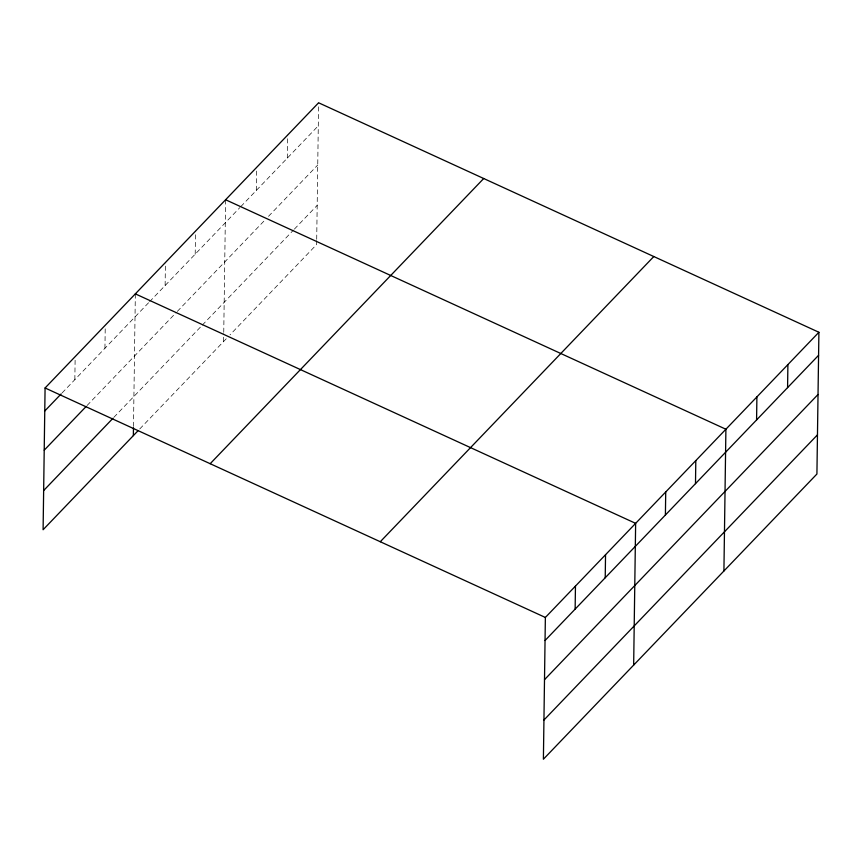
<?xml version="1.0" encoding="UTF-8"?>
<svg xmlns="http://www.w3.org/2000/svg" width="862" height="862" viewBox="0 0 862 862"><rect width="100%" height="100%" fill="white"/><g stroke="black" fill="none" stroke-linecap="round" stroke-linejoin="round"><path stroke-width="0.65" stroke-dasharray="4.31 3.23" d="M74.843 379.646L75.145 357.892M104.938 348.27L105.239 326.515M133.491 426.474L135.323 295.138M165.116 285.527L165.429 262.49M195.2 254.161L195.523 231.124M223.635 341.503L223.743 333.669M223.754 332.355L225.607 199.747M256.283 190.459L256.607 167.422M287.294 158.145L287.606 135.108M316.688 240.617L316.634 244.539L230.014 334.844M316.71 239.313L318.606 102.783M62.086 392.953L148.695 302.637M149.611 301.689L239.873 207.58M240.789 206.621L318.293 125.82M87.062 405.506L176.419 312.346M177.324 311.397L264.86 220.133M268.502 216.33L317.744 164.998M113.849 417.359L201.385 326.095M202.29 325.136L293.468 230.079M294.384 229.12L317.184 205.361M139.752 428.964L226.361 338.647"/><path stroke-width="1.29" d="M818.9 332.269L545.366 617.461L543.394 759.217L816.917 474.025L818.9 332.269L318.606 102.783L45.083 387.975L43.1 529.731L137.92 430.86M133.362 435.612L133.47 427.778M575.137 609.132L575.46 586.095M605.221 577.755L605.544 554.719M633.656 665.108L635.639 523.353L135.345 293.867M665.399 515.013L665.723 491.976M695.494 483.647L695.806 460.61M723.918 570.989L725.901 429.233L225.607 199.747M756.577 419.956L756.901 396.919M787.577 387.631L787.9 364.594M44.759 411.012L61.17 393.902M44.21 450.19L86.157 406.465M43.65 490.553L112.944 418.307M210.177 463.713L483.711 178.509M380.271 541.735L653.805 256.542M545.043 640.498L818.577 355.306M544.504 679.676L818.027 394.484M543.933 720.039L817.467 434.847M45.083 387.975L545.366 617.461"/></g></svg>
